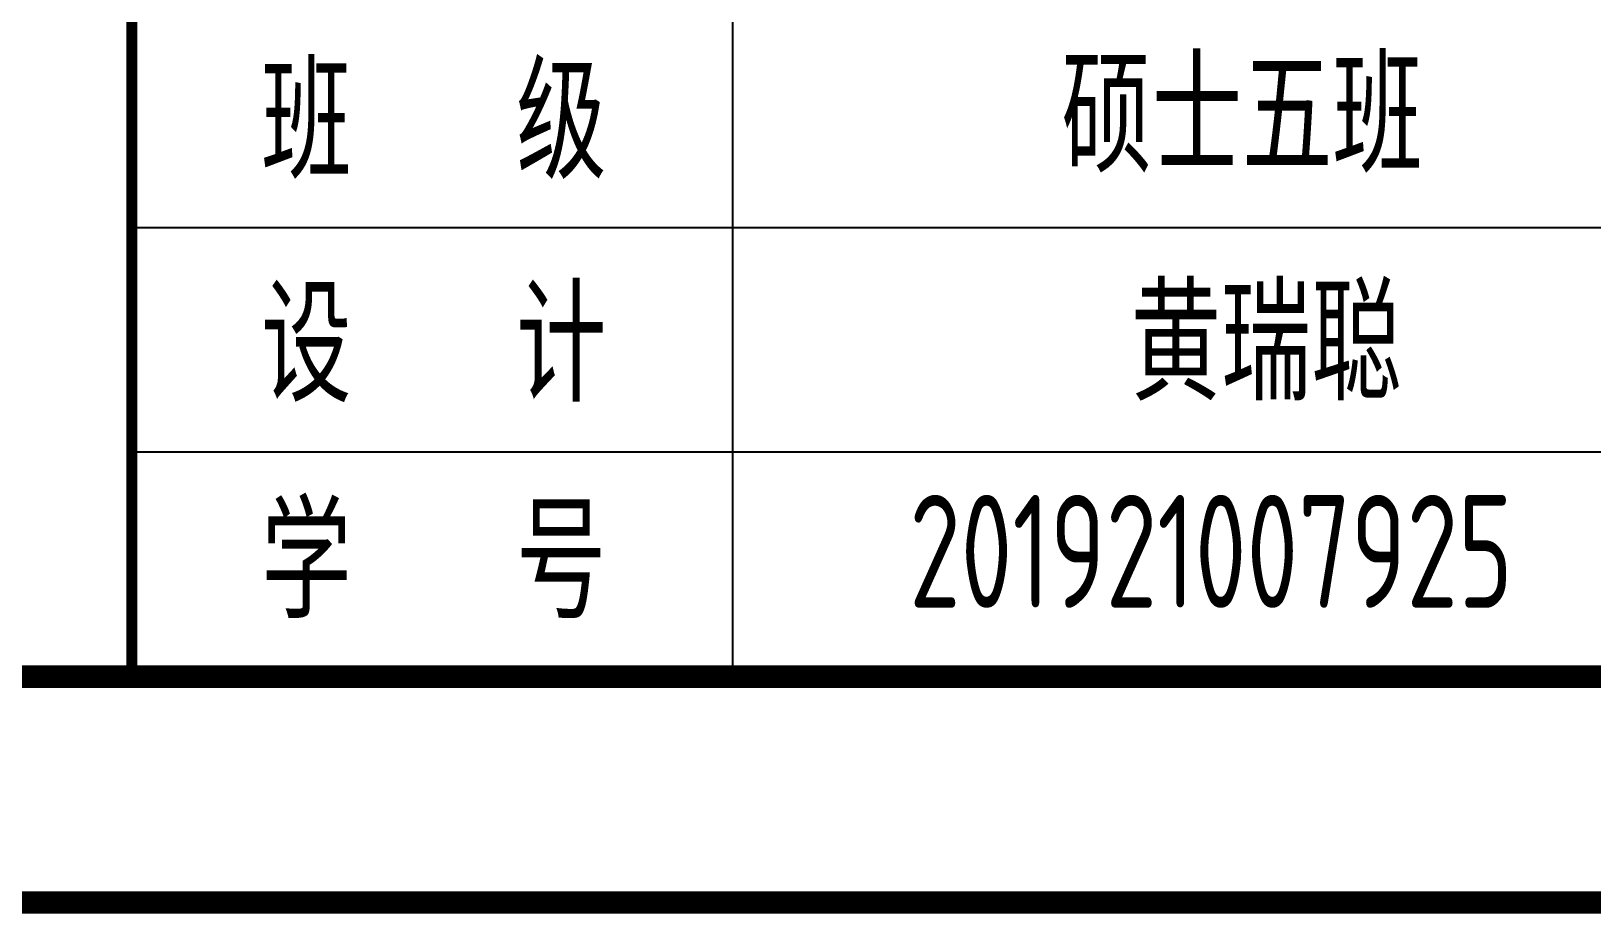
# Model space of a CAD drawing. Extents: x 31132 to 885236, y 345273 to 1212165.
# Drawn here: x 446557 to 450012, y 1182415 to 1184370 of the extents above; entities that cross this region are included whole.
import ezdxf

# ---------------------------------------------------------------- set-up
doc = ezdxf.new("R2010")
doc.units = 0
doc.header["$LTSCALE"] = 1000
for name, color, linetype in [('PUB_TITLE', 4, 'CONTINUOUS'), ('TEXT', 7, 'CONTINUOUS'), ('TK', 4, 'CONTINUOUS')]:
    doc.layers.add(name, color=color, linetype=linetype)
doc.styles.add('TSSD_Rein', font='tssdeng.shx', dxfattribs={"width": 0.7, "bigfont": 'hztxt.shx'})

msp = doc.modelspace()

# ---------------------------------------------------------------- linework, layer by layer
at = {"layer": 'PUB_TITLE', "color": 4}
for p, q in [((448110, 1184930.44), (448110, 1182940.46)), ((446780.08, 1183935.45), (458030.08, 1183935.45)), ((450312.77, 1183437.96), (446780.08, 1183437.96))]:
    msp.add_line(p, q, dxfattribs=at)
at = {"layer": 'PUB_TITLE', "color": 4, "const_width": 25}
msp.add_lwpolyline([(446780.08, 1185940.46), (446780.08, 1182940.46)], dxfattribs=at)
at = {"layer": 'TK', "const_width": 50}
for points in [[(416530.08, 1182440.46), (416530.08, 1212140.46), (458530.08, 1212140.46), (458530.08, 1182440.46)], [(419030.08, 1182940.46), (419030.08, 1211640.46), (458030.08, 1211640.46), (458030.08, 1182940.46)]]:
    msp.add_lwpolyline(points, close=True, dxfattribs=at)

# ---------------------------------------------------------------- texts
at = {"layer": 'TEXT', "lineweight": 20, "style": 'TSSD_Rein'}
for s, width, p in [('班   级', 0.8, (447066.62, 1184043.73)), ('硕士五班', 0.8, (448838.04, 1184057.21)), ('设   计', 0.8, (447066.62, 1183549.55)), ('黄瑞聪', 0.8, (448991.15, 1183552.84)), ('学   号', 0.8, (447066.62, 1183069.77)), ('201921007925', 0.7, (448501.19, 1183093.32))]:
    msp.add_text(s, height=250, dxfattribs=dict(at, width=width)).set_placement(p)

doc.saveas('drawing.dxf')
